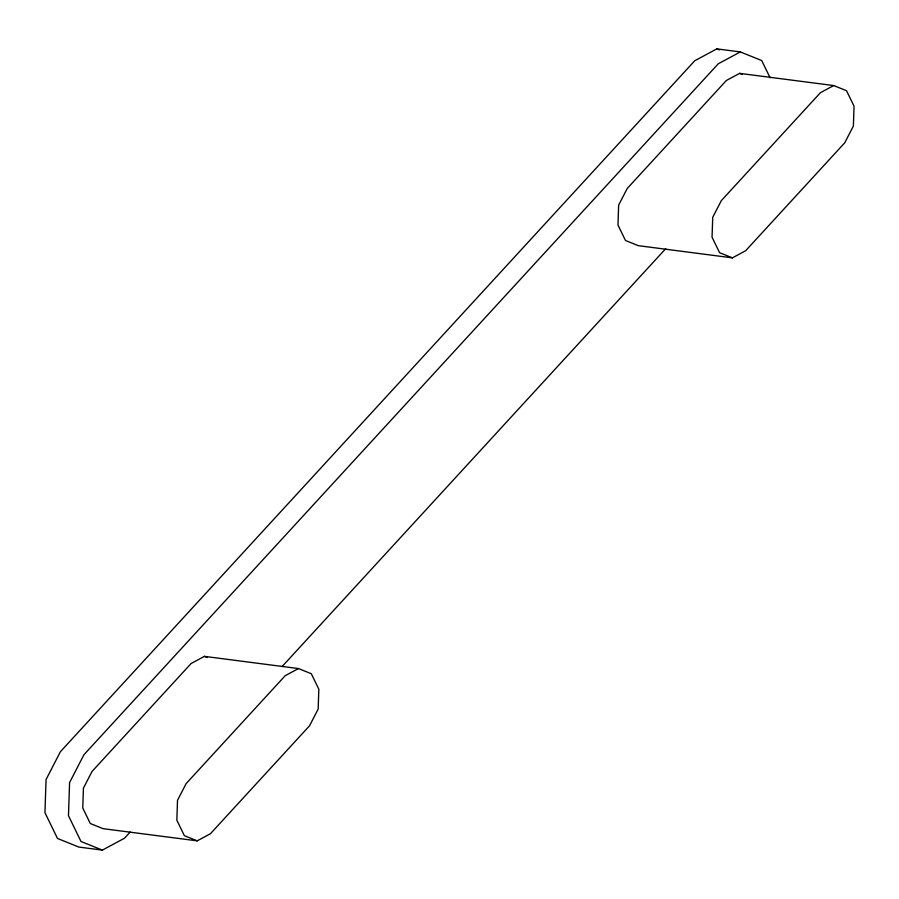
<?xml version="1.0" encoding="UTF-8"?>
<svg xmlns="http://www.w3.org/2000/svg" width="899" height="899" viewBox="0 0 899 899"><rect width="100%" height="100%" fill="white"/><g stroke="black" fill="none" stroke-linecap="round" stroke-linejoin="round"><path stroke-width="1.35" d="M130.164 832.047L124.467 838.25L102.385 850.117L78.865 847.072L57.48 838.452L44.95 812.651L46.063 779.523L60.402 751.71L694.747 60.75L716.818 48.883L740.338 51.928L761.734 60.548L770.083 77.752M282.106 666.552L665.743 248.652M740.338 51.928L718.267 63.784L83.922 754.755L69.583 782.568L68.47 815.696L81 841.498L102.385 850.117M739.619 73.37L726.37 80.483L627.244 188.464L618.647 205.141L617.973 225.02L625.49 240.505L638.324 245.674L732.404 257.856L745.653 250.731L844.779 142.761L853.376 126.074L854.05 106.206L846.532 90.72L833.699 85.551L739.619 73.37L742.181 74.403M833.699 85.551L820.45 92.664L721.324 200.634L712.727 217.322L712.053 237.201L719.571 252.686L732.404 257.856M204.399 656.371L191.15 663.484L92.035 771.454L83.427 788.142L82.764 808.021L90.282 823.506L103.115 828.676L197.196 840.846L210.433 833.733L309.559 725.763L318.167 709.075L318.83 689.196L311.312 673.722L298.479 668.553L204.399 656.371L206.972 657.405M298.479 668.553L285.23 675.666L186.115 783.636L177.508 800.324L176.845 820.203L184.362 835.677L197.196 840.846M716.818 48.883L719.335 49.895"/></g></svg>
